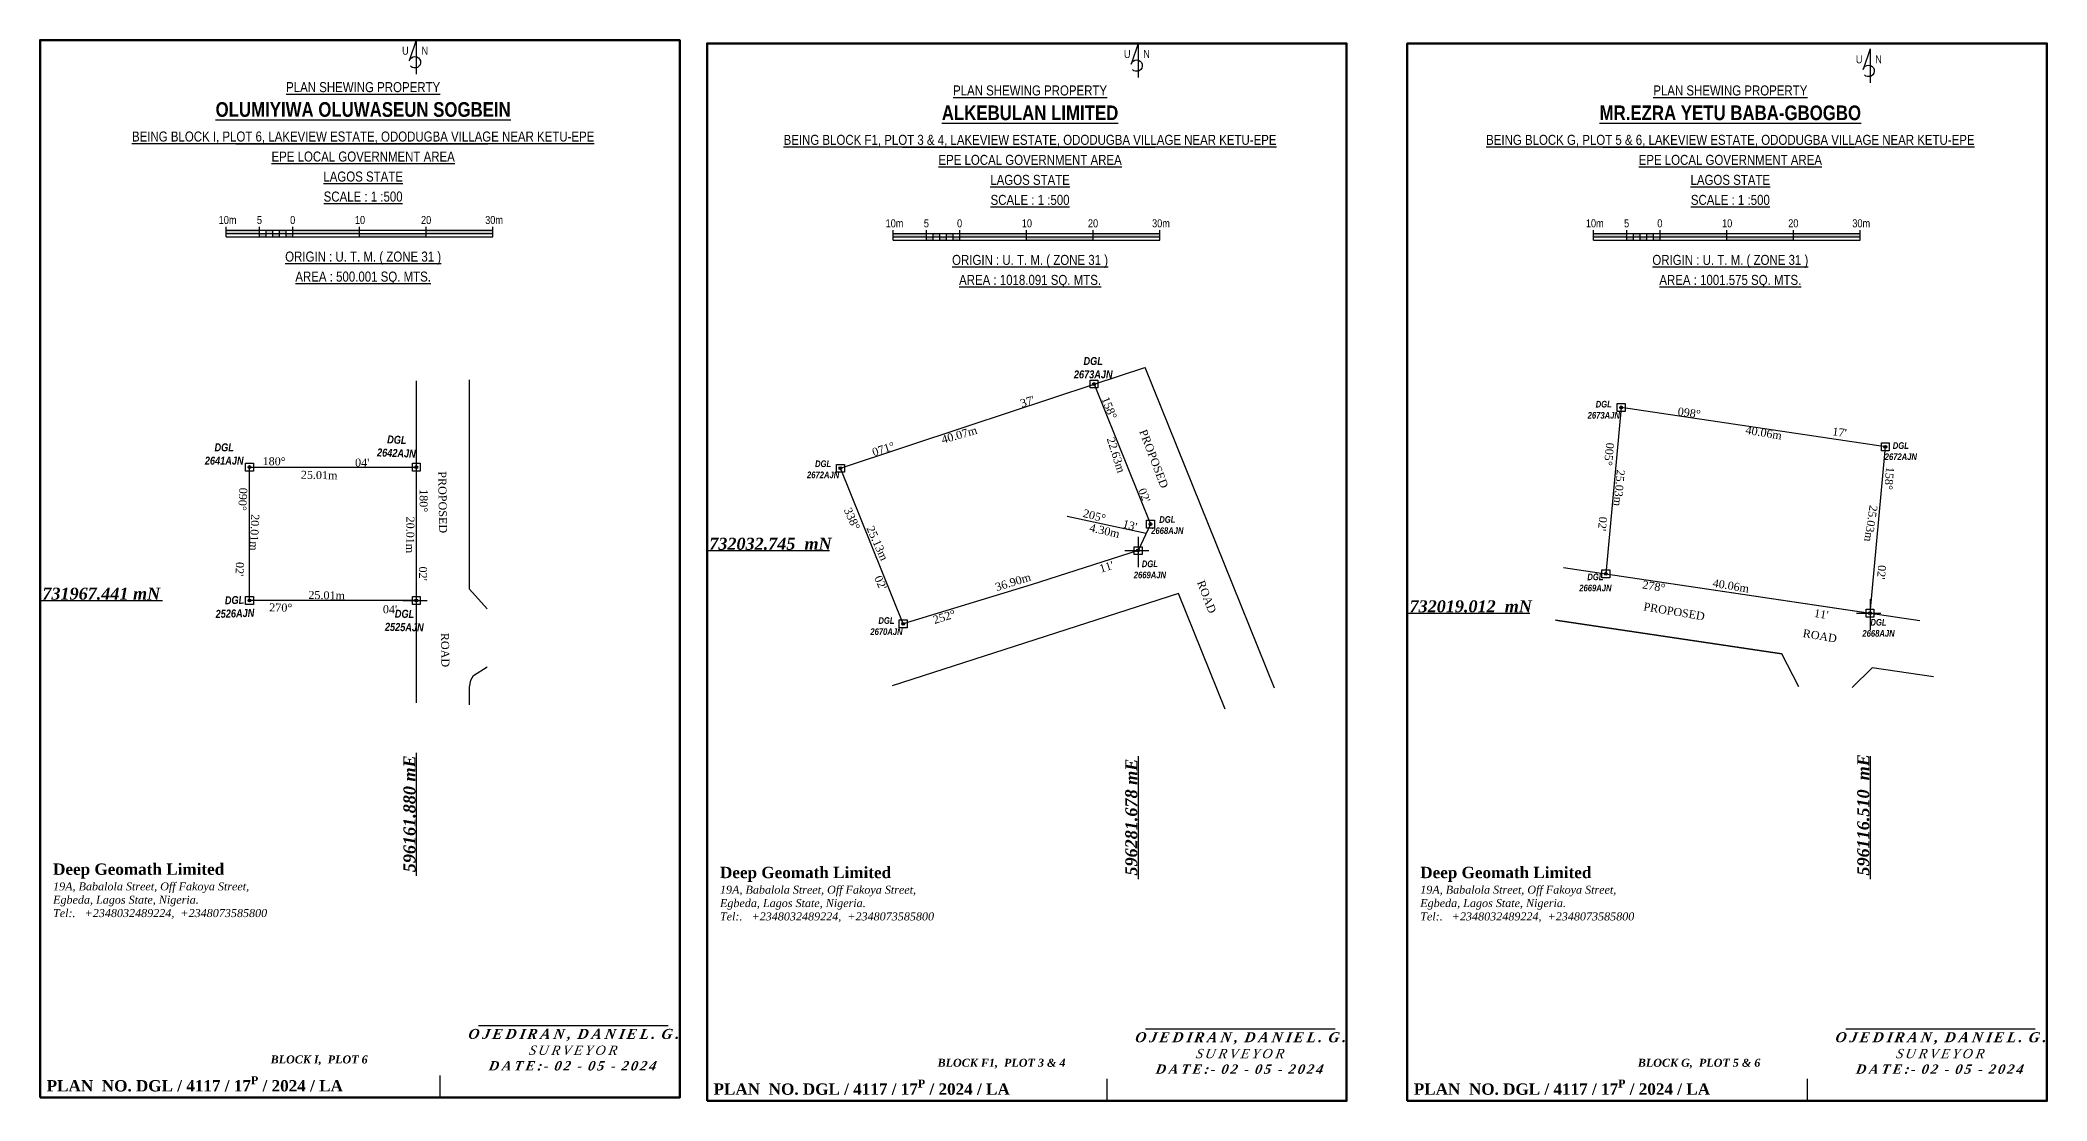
# Model space of a CAD drawing. Header units: metres. Extents: x 527079 to 600981, y 729644 to 782828.
# Drawn here: x 599317.6 to 599618.5, y 730705 to 730864 of the extents above; entities that cross this region are included whole.
import ezdxf

# ---------------------------------------------------------------- set-up
doc = ezdxf.new("R2010")
doc.units = ezdxf.units.M
doc.header["$MEASUREMENT"] = 0
doc.layers.add('adjusted', color=7, linetype='Continuous')
doc.layers.add('GRID&TITLE', color=7, linetype='Continuous')
doc.styles.add('style2', font='')
doc.styles.get('style2').set_extended_font_data('Arial Black')

msp = doc.modelspace()

# ---------------------------------------------------------------- hatches: boundary and pattern name
h = msp.add_hatch(color=0)
h.paths.add_polyline_path([(599350.5, 730835.5), (599345.5, 730835.5), (599345.5, 730835), (599350.5, 730835)])
h.paths.add_polyline_path([(599365.5, 730835.5), (599355.5, 730835.5), (599355.5, 730835), (599365.5, 730835)])
h.paths.add_polyline_path([(599385.5, 730835.5), (599375.5, 730835.5), (599375.5, 730835), (599385.5, 730835)])
h = msp.add_hatch(color=0)
h.paths.add_polyline_path([(599354.5, 730835), (599354.5, 730834.5), (599355.5, 730834.5), (599355.5, 730835)])
h.paths.add_polyline_path([(599353.5, 730835.5), (599353.5, 730835), (599354.5, 730835), (599354.5, 730835.5)])
h.paths.add_polyline_path([(599353.5, 730834.5), (599353.5, 730835), (599352.5, 730835), (599352.5, 730834.5)])
h.paths.add_polyline_path([(599351.5, 730835.5), (599351.5, 730835), (599352.5, 730835), (599352.5, 730835.5)])
h.paths.add_polyline_path([(599350.5, 730835), (599350.5, 730834.5), (599351.5, 730834.5), (599351.5, 730835)])
for points in [[(599375.5, 730835), (599365.5, 730835), (599365.5, 730834.5), (599375.5, 730834.5)], [(599475.5, 730834.5), (599465.5, 730834.5), (599465.5, 730834), (599475.5, 730834)], [(599580.5, 730834.5), (599570.5, 730834.5), (599570.5, 730834), (599580.5, 730834)], [(599475.84887, 730812.4508, 1), (599475.41886, 730812.4508, 1)], [(599554.87437, 730808.94459, 1), (599554.44436, 730808.94459, 1)], [(599594.49936, 730803.03645, 1), (599594.06935, 730803.03645, 1)], [(599349.21501, 730800, 1), (599348.78499, 730800, 1)], [(599374.21501, 730800, 1), (599373.78499, 730800, 1)], [(599437.81447, 730799.81539, 1), (599437.38446, 730799.81539, 1)], [(599484.31313, 730791.45759, 1), (599483.88311, 730791.45759, 1)], [(599482.44871, 730787.47966, 1), (599482.0187, 730787.47966, 1)], [(599552.57614, 730784.01089, 1), (599552.14613, 730784.01089, 1)], [(599349.21501, 730780, 1), (599348.78499, 730780, 1)], [(599374.21501, 730780, 1), (599373.78499, 730780, 1)], [(599447.21501, 730776.5, 1), (599446.78499, 730776.5, 1)], [(599592.20113, 730778.10276, 1), (599591.77112, 730778.10276, 1)]]:
    msp.add_hatch(color=0).paths.add_polyline_path(points)
h = msp.add_hatch(color=0)
h.paths.add_polyline_path([(599450.5, 730835), (599445.5, 730835), (599445.5, 730834.5), (599450.5, 730834.5)])
h.paths.add_polyline_path([(599465.5, 730835), (599455.5, 730835), (599455.5, 730834.5), (599465.5, 730834.5)])
h.paths.add_polyline_path([(599485.5, 730835), (599475.5, 730835), (599475.5, 730834.5), (599485.5, 730834.5)])
h = msp.add_hatch(color=0)
h.paths.add_polyline_path([(599454.5, 730834.5), (599454.5, 730834), (599455.5, 730834), (599455.5, 730834.5)])
h.paths.add_polyline_path([(599453.5, 730835), (599453.5, 730834.5), (599454.5, 730834.5), (599454.5, 730835)])
h.paths.add_polyline_path([(599453.5, 730834), (599453.5, 730834.5), (599452.5, 730834.5), (599452.5, 730834)])
h.paths.add_polyline_path([(599451.5, 730835), (599451.5, 730834.5), (599452.5, 730834.5), (599452.5, 730835)])
h.paths.add_polyline_path([(599450.5, 730834.5), (599450.5, 730834), (599451.5, 730834), (599451.5, 730834.5)])
h = msp.add_hatch(color=0)
h.paths.add_polyline_path([(599555.5, 730835), (599550.5, 730835), (599550.5, 730834.5), (599555.5, 730834.5)])
h.paths.add_polyline_path([(599570.5, 730835), (599560.5, 730835), (599560.5, 730834.5), (599570.5, 730834.5)])
h.paths.add_polyline_path([(599590.5, 730835), (599580.5, 730835), (599580.5, 730834.5), (599590.5, 730834.5)])
h = msp.add_hatch(color=0)
h.paths.add_polyline_path([(599559.5, 730834.5), (599559.5, 730834), (599560.5, 730834), (599560.5, 730834.5)])
h.paths.add_polyline_path([(599558.5, 730835), (599558.5, 730834.5), (599559.5, 730834.5), (599559.5, 730835)])
h.paths.add_polyline_path([(599558.5, 730834), (599558.5, 730834.5), (599557.5, 730834.5), (599557.5, 730834)])
h.paths.add_polyline_path([(599556.5, 730835), (599556.5, 730834.5), (599557.5, 730834.5), (599557.5, 730835)])
h.paths.add_polyline_path([(599555.5, 730834.5), (599555.5, 730834), (599556.5, 730834), (599556.5, 730834.5)])

# ---------------------------------------------------------------- linework, layer by layer
at = {"color": 0}
for p, q in [((599345.5, 730834.5), (599345.5, 730836)), ((599345.5, 730834.5), (599345.5, 730836)), ((599350.5, 730834.5), (599350.5, 730836)), ((599350.5, 730834.5), (599350.5, 730836)), ((599351.5, 730834.5), (599351.5, 730835.5)), ((599352.5, 730834.5), (599352.5, 730835.5)), ((599353.5, 730834.5), (599353.5, 730835.5)), ((599354.5, 730834.5), (599354.5, 730835.5)), ((599355.5, 730834.5), (599355.5, 730836)), ((599365.5, 730834.5), (599365.5, 730836)), ((599365.5, 730835), (599375.5, 730835)), ((599375.5, 730834.5), (599375.5, 730836)), ((599385.5, 730834.5), (599385.5, 730836)), ((599445.5, 730834), (599445.5, 730835.5)), ((599445.5, 730834), (599445.5, 730835.5)), ((599450.5, 730834), (599450.5, 730835.5)), ((599450.5, 730834), (599450.5, 730835.5)), ((599451.5, 730834), (599451.5, 730835)), ((599452.5, 730834), (599452.5, 730835)), ((599453.5, 730834), (599453.5, 730835)), ((599454.5, 730834), (599454.5, 730835)), ((599455.5, 730834), (599455.5, 730835.5)), ((599465.5, 730834), (599465.5, 730835.5)), ((599465.5, 730834.5), (599475.5, 730834.5)), ((599475.5, 730834), (599475.5, 730835.5)), ((599485.5, 730834), (599485.5, 730835.5)), ((599550.5, 730834), (599550.5, 730835.5)), ((599550.5, 730834), (599550.5, 730835.5)), ((599555.5, 730834), (599555.5, 730835.5)), ((599555.5, 730834), (599555.5, 730835.5)), ((599556.5, 730834), (599556.5, 730835)), ((599557.5, 730834), (599557.5, 730835)), ((599558.5, 730834), (599558.5, 730835)), ((599559.5, 730834), (599559.5, 730835)), ((599560.5, 730834), (599560.5, 730835.5)), ((599570.5, 730834), (599570.5, 730835.5)), ((599570.5, 730834.5), (599580.5, 730834.5)), ((599580.5, 730834), (599580.5, 730835.5)), ((599590.5, 730834), (599590.5, 730835.5)), ((599383.3472, 730716.31384), (599411.76618, 730716.31384)), ((599483.3472, 730715.81384), (599511.76618, 730715.81384)), ((599588.3472, 730715.81384), (599616.76618, 730715.81384))]:
    msp.add_line(p, q, dxfattribs=at)
at = {"color": 114, "true_color": 0x139b48}
for p, q in [((599475.63387, 730812.4508), (599483.26933, 730814.907)), ((599482.23371, 730787.47966), (599482.23371, 730784.9778)), ((599544.82681, 730777.04583), (599578.7801, 730771.98336)), ((599591.98612, 730778.10276), (599591.98612, 730775.60089)), ((599592.3171, 730769.96497), (599601.51857, 730768.59302))]:
    msp.add_line(p, q, dxfattribs=at)
at = {"color": 0}
for points in [[(599374, 730863.997), (599372.95503, 730860.91115, -3.816456624), (599373.14926, 730860.09077)], [(599482.23371, 730863.497), (599481.18874, 730860.41115, -3.816456624), (599481.38296, 730859.59077)], [(599591.98612, 730862.70331), (599590.94115, 730859.61746, -3.816456624), (599591.13538, 730858.79708)]]:
    msp.add_lwpolyline(points, format="xyb", dxfattribs=at)
for points in [[(599374, 730863.997), (599374, 730858.87613)], [(599482.23371, 730863.497), (599482.23371, 730858.37613)], [(599591.98612, 730862.70331), (599591.98612, 730857.58244)], [(599346.93152, 730848.4358), (599384.72691, 730848.4358)], [(599446.93152, 730847.9358), (599484.72691, 730847.9358)], [(599551.93152, 730847.9358), (599589.72691, 730847.9358)], [(599345.5, 730835.5), (599385.5, 730835.5)], [(599345.5, 730835), (599365.5, 730835)], [(599345.5, 730834.5), (599385.5, 730834.5)], [(599375.5, 730835), (599385.5, 730835)], [(599445.5, 730835), (599485.5, 730835)], [(599445.5, 730834.5), (599465.5, 730834.5)], [(599445.5, 730834), (599485.5, 730834)], [(599475.5, 730834.5), (599485.5, 730834.5)], [(599550.5, 730835), (599590.5, 730835)], [(599550.5, 730834.5), (599570.5, 730834.5)], [(599550.5, 730834), (599590.5, 730834)], [(599580.5, 730834.5), (599590.5, 730834.5)], [(599475.04502, 730813.03964), (599476.22272, 730813.03964), (599476.22272, 730811.86195), (599475.04502, 730811.86195), (599475.04502, 730813.03964)], [(599554.07052, 730809.53343), (599555.24822, 730809.53343), (599555.24822, 730808.35574), (599554.07052, 730808.35574), (599554.07052, 730809.53343)], [(599593.69551, 730803.6253), (599594.8732, 730803.6253), (599594.8732, 730802.4476), (599593.69551, 730802.4476), (599593.69551, 730803.6253)], [(599348.41115, 730800.58885), (599349.58885, 730800.58885), (599349.58885, 730799.41115), (599348.41115, 730799.41115), (599348.41115, 730800.58885)], [(599373.41115, 730800.58885), (599374.58885, 730800.58885), (599374.58885, 730799.41115), (599373.41115, 730799.41115), (599373.41115, 730800.58885)], [(599437.01062, 730800.40424), (599438.18831, 730800.40424), (599438.18831, 730799.22654), (599437.01062, 730799.22654), (599437.01062, 730800.40424)], [(599483.43028, 730790.03268), (599471.62015, 730792.58399)], [(599483.50927, 730792.04644), (599484.68697, 730792.04644), (599484.68697, 730790.86874), (599483.50927, 730790.86874), (599483.50927, 730792.04644)], [(599481.64486, 730788.06851), (599482.82255, 730788.06851), (599482.82255, 730786.89081), (599481.64486, 730786.89081), (599481.64486, 730788.06851)], [(599482.23371, 730789.55372), (599482.23371, 730784.9778)], [(599417.602, 730787.47966), (599435.96791, 730787.47966)], [(599480.22731, 730787.47966), (599483.86855, 730787.47966)], [(599374, 730782.07406), (599374, 730777.49813)], [(599551.77229, 730784.59974), (599552.94998, 730784.59974), (599552.94998, 730783.42205), (599551.77229, 730783.42205), (599551.77229, 730784.59974)], [(599317.602, 730780), (599335.96791, 730780)], [(599348.41115, 730780.58885), (599349.58885, 730780.58885), (599349.58885, 730779.41115), (599348.41115, 730779.41115), (599348.41115, 730780.58885)], [(599371.9936, 730780), (599375.63485, 730780)], [(599373.41115, 730780.58885), (599374.58885, 730780.58885), (599374.58885, 730779.41115), (599373.41115, 730779.41115), (599373.41115, 730780.58885)], [(599591.98612, 730780.17682), (599591.98612, 730775.60089)], [(599446.41115, 730777.08885), (599447.58885, 730777.08885), (599447.58885, 730775.91115), (599446.41115, 730775.91115), (599446.41115, 730777.08885)], [(599522.602, 730778.10276), (599540.96791, 730778.10276)], [(599589.97972, 730778.10276), (599593.62097, 730778.10276)], [(599591.39727, 730778.69161), (599592.57497, 730778.69161), (599592.57497, 730777.51391), (599591.39727, 730777.51391), (599591.39727, 730778.69161)], [(599374, 730757.14599), (599374, 730738.74697)], [(599482.23371, 730756.64599), (599482.23371, 730738.24697)], [(599591.98612, 730756.64599), (599591.98612, 730738.24697)], [(599377.54509, 730708.80046), (599377.54509, 730705.5)], [(599477.54509, 730708.30046), (599477.54509, 730705)], [(599582.54509, 730708.30046), (599582.54509, 730705)]]:
    msp.add_lwpolyline(points, dxfattribs=at)
at = {"color": 114, "true_color": 0x139b48}
for points in [[(599374, 730812.92353), (599374, 730764.68627)], [(599384.64058, 730778.73181), (599382, 730781.7102), (599382, 730813.05855)], [(599437.59947, 730799.81539), (599456.61667, 730806.13309), (599475.63387, 730812.4508), (599484.09812, 730791.45759), (599482.23371, 730787.47966), (599466.21351, 730782.33082), (599447, 730776.5), (599437.59947, 730799.81539)], [(599483.24075, 730814.97788), (599495.13145, 730785.48632), (599502.61331, 730766.92966)], [(599349, 730800), (599374, 730800), (599374, 730780), (599349, 730780), (599349, 730800)], [(599546.00658, 730784.95836), (599552.36114, 730784.01089), (599599.44507, 730776.99062)], [(599495.27929, 730763.72582), (599488.30346, 730781.02743), (599445.34961, 730767.2222)], [(599581.31896, 730767.03645), (599578.7801, 730771.98336), (599544.82681, 730777.04583)], [(599382, 730764.37255), (599382, 730767.0049), (599382.18259, 730768.03553), (599382.57576, 730768.77212), (599384.62688, 730770.03611)], [(599592.3171, 730769.96497), (599592.31846, 730769.93161), (599589.31859, 730766.9602)]]:
    msp.add_lwpolyline(points, dxfattribs=at)
msp.add_lwpolyline([(599591.98612, 730778.10276), (599594.28435, 730803.03645), (599554.65937, 730808.94459), (599552.36114, 730784.01089)], close=True, dxfattribs=at)
at = {"color": 0}
for centre in [(599475.63387, 730812.4508), (599554.65937, 730808.94459), (599594.28435, 730803.03645), (599349, 730800), (599374, 730800), (599437.59947, 730799.81539), (599484.09812, 730791.45759), (599482.23371, 730787.47966), (599552.36114, 730784.01089), (599349, 730780), (599374, 730780), (599447, 730776.5), (599591.98612, 730778.10276)]:
    msp.add_circle(centre, 0.21501, dxfattribs=at)
at = {"layer": 'adjusted', "color": 0, "lineweight": 100}
for points in [[(599317.602, 730705.5), (599317.602, 730863.997), (599413.5, 730863.997), (599413.5, 730705.5)], [(599417.602, 730705), (599417.602, 730863.497), (599513.5, 730863.497), (599513.5, 730705)], [(599522.602, 730705), (599522.602, 730863.497), (599618.5, 730863.497), (599618.5, 730705)]]:
    msp.add_lwpolyline(points, close=True, dxfattribs=at)

# ---------------------------------------------------------------- texts
at = {"color": 0}
for s, insert, char_height, width, attachment_point in [('{\\fArial Narrow|b0|i0|c0|p34;U     N}', (599373.82486, 730863.01415), 1.2, 26.925119, 2), ('{\\fArial Narrow|b0|i0|c0|p34;U     N}', (599482.05856, 730862.51415), 1.2, 26.925119, 2), ('{\\fArial Narrow|b0|i0|c0|p34;U     N}', (599591.81098, 730861.72046), 1.2, 26.925119, 2), ('{\\fArial Narrow|b0|i0|c0|p34;10m}', (599345.71222, 730837.64093), 1.2, 26.925119, 2), ('{\\fArial Narrow|b0|i0|c0|p34;5}', (599350.48841, 730837.64093), 1.2, 26.925119, 2), ('{\\fArial Narrow|b0|i0|c0|p34;0}', (599355.47083, 730837.64093), 1.2, 26.925119, 2), ('{\\fArial Narrow|b0|i0|c0|p34;10}', (599365.56354, 730837.64093), 1.2, 26.925119, 2), ('{\\fArial Narrow|b0|i0|c0|p34;20}', (599375.4806, 730837.64093), 1.2, 26.925119, 2), ('{\\fArial Narrow|b0|i0|c0|p34;30m}', (599385.66656, 730837.64093), 1.2, 26.925119, 2), ('{\\fArial Narrow|b0|i0|c0|p34;10m}', (599445.71222, 730837.14093), 1.2, 26.925119, 2), ('{\\fArial Narrow|b0|i0|c0|p34;5}', (599450.48841, 730837.14093), 1.2, 26.925119, 2), ('{\\fArial Narrow|b0|i0|c0|p34;0}', (599455.47083, 730837.14093), 1.2, 26.925119, 2), ('{\\fArial Narrow|b0|i0|c0|p34;10}', (599465.56354, 730837.14093), 1.2, 26.925119, 2), ('{\\fArial Narrow|b0|i0|c0|p34;20}', (599475.4806, 730837.14093), 1.2, 26.925119, 2), ('{\\fArial Narrow|b0|i0|c0|p34;30m}', (599485.66656, 730837.14093), 1.2, 26.925119, 2), ('{\\fArial Narrow|b0|i0|c0|p34;10m}', (599550.71222, 730837.14093), 1.2, 26.925119, 2), ('{\\fArial Narrow|b0|i0|c0|p34;5}', (599555.48841, 730837.14093), 1.2, 26.925119, 2), ('{\\fArial Narrow|b0|i0|c0|p34;0}', (599560.47083, 730837.14093), 1.2, 26.925119, 2), ('{\\fArial Narrow|b0|i0|c0|p34;10}', (599570.56354, 730837.14093), 1.2, 26.925119, 2), ('{\\fArial Narrow|b0|i0|c0|p34;20}', (599580.4806, 730837.14093), 1.2, 26.925119, 2), ('{\\fArial Narrow|b0|i0|c0|p34;30m}', (599590.66656, 730837.14093), 1.2, 26.925119, 2), ('{\\fTimes New Roman|b1|i1|c0|p18;732032.745  mN}', (599417.93502, 730789.40706), 1.8, 45.9628771, 1), ('{\\fTimes New Roman|b1|i1|c0|p18;731967.441 mN}', (599317.93502, 730781.9274), 1.8, 45.9628771, 1), ('{\\fTimes New Roman|b1|i1|c0|p18;732019.012  mN}', (599522.93502, 730780.03016), 1.8, 45.9628771, 1), ('\\pi0.2701;{\\fTimes New Roman|b1|i1|c0|p18;\\H0.8824x;\\Q10.5;\\T1.3;OJEDIRAN, DANIEL. G.\\H1.1x;\\P\\fTimes New Roman|b0|i1|c0|p18;\\H0.8485x;SURVEYOR\\fTimes New Roman|b1|i1|c0|p18;\\P\\pi0;DATE:- 02 - 05 - 2024}', (599397.49499, 730715.78813), 1.7, 31.4335511, 2), ('\\pi0.2701;{\\fTimes New Roman|b1|i1|c0|p18;\\H0.8824x;\\Q10.5;\\T1.3;OJEDIRAN, DANIEL. G.\\H1.1x;\\P\\fTimes New Roman|b0|i1|c0|p18;\\H0.8485x;SURVEYOR\\fTimes New Roman|b1|i1|c0|p18;\\P\\pi0;DATE:- 02 - 05 - 2024}', (599497.49499, 730715.28813), 1.7, 31.4335511, 2), ('\\pi0.2701;{\\fTimes New Roman|b1|i1|c0|p18;\\H0.8824x;\\Q10.5;\\T1.3;OJEDIRAN, DANIEL. G.\\H1.1x;\\P\\fTimes New Roman|b0|i1|c0|p18;\\H0.8485x;SURVEYOR\\fTimes New Roman|b1|i1|c0|p18;\\P\\pi0;DATE:- 02 - 05 - 2024}', (599602.49499, 730715.28813), 1.7, 31.4335511, 2), ('{\\fTimes New Roman|b1|i1|c0|p18;BLOCK I,  PLOT 6}', (599352.16232, 730711.80774), 1.2, 45.9628771, 1), ('{\\fTimes New Roman|b1|i1|c0|p18;BLOCK F1,  PLOT 3 & 4}', (599452.16232, 730711.30774), 1.2, 45.9628771, 1), ('{\\fTimes New Roman|b1|i1|c0|p18;BLOCK G,  PLOT 5 & 6}', (599557.16232, 730711.30774), 1.2, 45.9628771, 1), ('\\A1;{\\fTimes New Roman|b1|i0|c0|p18;\\H1.03x;PLAN  NO.\\H0.9706x; \\H1.03x;DGL / 4117 / 17\\H0.7x;\\SP^ ;\\H1.429x; / 2024 / LA}', (599318.57287, 730708.68842), 1.65, 98.1290386, 1), ('\\A1;{\\fTimes New Roman|b1|i0|c0|p18;\\H1.03x;PLAN  NO.\\H0.9706x; \\H1.03x;DGL / 4117 / 17\\H0.7x;\\SP^ ;\\H1.429x; / 2024 / LA}', (599418.57287, 730708.18842), 1.65, 98.1290386, 1), ('\\A1;{\\fTimes New Roman|b1|i0|c0|p18;\\H1.03x;PLAN  NO.\\H0.9706x; \\H1.03x;DGL / 4117 / 17\\H0.7x;\\SP^ ;\\H1.429x; / 2024 / LA}', (599523.57287, 730708.18842), 1.65, 98.1290386, 1)]:
    msp.add_mtext(s, dxfattribs=dict(at, insert=insert, char_height=char_height, width=width, attachment_point=attachment_point))
at = {"color": 0, "char_height": 1.5, "width": 113.0007569, "attachment_point": 2, "line_spacing_factor": 1.2}
for s, insert in [('{\\fArial Narrow|b0|i0|c0|p34;\\LPLAN SHEWING PROPERTY\\P\\fArial Narrow|b1|i0|c0|p34;\\H1.46733x;OLUMIYIWA OLUWASEUN SOGBEIN\\P\\fArial Narrow|b0|i0|c0|p34;\\H0.68154x;BEING BLOCK I, PLOT 6, LAKEVIEW ESTATE, ODODUGBA VILLAGE NEAR KETU-EPE\\PEPE \\H0.9995x;LOCAL GOVERNMENT AREA\\PLAGOS STATE\\PSCALE : 1 :500\\P\\P\\PORIGIN : U. T. M. ( ZONE 31 )\\PAREA : 500.001 SQ. MTS.}', (599366.03607, 730857.70554)), ('{\\fArial Narrow|b0|i0|c0|p34;\\LPLAN SHEWING PROPERTY\\P\\fArial Narrow|b1|i0|c0|p34;\\H1.46733x;ALKEBULAN LIMITED\\P\\fArial Narrow|b0|i0|c0|p34;\\H0.68154x;BEING BLOCK F1, PLOT 3 & 4, LAKEVIEW ESTATE, ODODUGBA VILLAGE NEAR KETU-EPE\\PEPE \\H0.9995x;LOCAL GOVERNMENT AREA\\PLAGOS STATE\\PSCALE : 1 :500\\P\\P\\PORIGIN : U. T. M. ( ZONE 31 )\\PAREA : 1018.091 SQ. MTS.}', (599466.03607, 730857.20554)), ('{\\fArial Narrow|b0|i0|c0|p34;\\LPLAN SHEWING PROPERTY\\P\\fArial Narrow|b1|i0|c0|p34;\\H1.46733x;MR.EZRA YETU BABA-GBOGBO\\P\\fArial Narrow|b0|i0|c0|p34;\\H0.68154x;BEING BLOCK G, PLOT 5 & 6, LAKEVIEW ESTATE, ODODUGBA VILLAGE NEAR KETU-EPE\\PEPE \\H0.9995x;LOCAL GOVERNMENT AREA\\PLAGOS STATE\\PSCALE : 1 :500\\P\\P\\PORIGIN : U. T. M. ( ZONE 31 )\\PAREA : 1001.575 SQ. MTS.}', (599571.03607, 730857.20554))]:
    msp.add_mtext(s, dxfattribs=dict(at, insert=insert))
at = {"color": 0}
for s, insert, char_height, width, attachment_point, rotation in [('\\pxt115;{\\fArial Narrow|b1|i1|c0|p34;DGL\\P2673AJN}', (599475.5, 730816.5), 1.2, 278.2584131, 2, 0.1477129), ('\\pxt115;{\\fArial Narrow|b1|i1|c0|p34;DGL\\P2673AJN}', (599552.05542, 730809.93343), 1, 278.2584131, 2, 0.1477129), ('\\pxt115;{\\fArial Narrow|b1|i1|c0|p34;DGL\\P2641AJN}', (599345.19781, 730803.56316), 1.2, 278.2584131, 2, 0.1477129), ('\\pxt115;{\\fArial Narrow|b1|i1|c0|p34;DGL\\P2642AJN}', (599371.11032, 730804.70045), 1.2, 278.2584131, 2, 357.9866334), ('\\pxt115;{\\fArial Narrow|b1|i1|c0|p34;DGL\\P2672AJN}', (599596.59601, 730803.7242), 1, 278.2584131, 2, 0.1477129), ('\\pxt115;{\\fArial Narrow|b1|i1|c0|p34;DGL\\P2672AJN}', (599435, 730801), 1, 278.2584131, 2, 0.1477129), ('\\pxt115;{\\fArial Narrow|b1|i1|c0|p34;DGL\\P2668AJN}', (599486.61489, 730792.64551), 1, 278.2584131, 2, 0.1477129), ('\\pxt115;{\\fArial Narrow|b1|i1|c0|p34;DGL\\P2669AJN}', (599484, 730786), 1, 278.2584131, 2, 0.1477129), ('\\pxt115;{\\fArial Narrow|b1|i1|c0|p34;DGL\\P2669AJN}', (599550.80016, 730784.04594), 1, 278.2584131, 2, 0.1477129), ('\\pxt115;{\\fArial Narrow|b1|i1|c0|p34;DGL\\P2526AJN}', (599346.73081, 730780.67), 1.2, 278.2584131, 2, 1.8262297), ('\\pxt115;{\\fArial Narrow|b1|i1|c0|p34;DGL\\P2525AJN}', (599372.24892, 730778.60799), 1.2, 278.2584131, 2, 359.0188781), ('\\pxt115;{\\fArial Narrow|b1|i1|c0|p34;DGL\\P2670AJN}', (599444.5, 730777.5), 1, 278.2584131, 2, 0.1477129), ('\\pxt115;{\\fArial Narrow|b1|i1|c0|p34;DGL\\P2668AJN}', (599593.25086, 730777.23797), 1, 278.2584131, 2, 0.1477129), ('{\\fTimes New Roman|b1|i1|c0|p18;596161.880 mE}', (599372.07969, 730739.26826), 1.8, 46.6762144, 1, 90), ('{\\fTimes New Roman|b1|i1|c0|p18;596281.678 mE}', (599480.3134, 730738.76826), 1.8, 46.6762144, 1, 90), ('{\\fTimes New Roman|b1|i1|c0|p18;596116.510  mE}', (599590.06581, 730738.76826), 1.8, 46.6762144, 1, 90)]:
    msp.add_mtext(s, dxfattribs=dict(at, insert=insert, char_height=char_height, width=width, attachment_point=attachment_point, rotation=rotation))
at = {"color": 0, "linetype": 'Continuous', "lineweight": -3, "char_height": 1.2}
for s, insert, attachment_point, rotation in [("{\\fTimes New Roman|b0|i0|c0|p18;071°                                            37'}", (599454.72149, 730805.58218), 8, 18.2321092), ("{\\fTimes New Roman|b0|i0|c0|p18;158°                         02'}", (599479.846, 730802.39701), 8, 291.8832841), ("{\\fTimes New Roman|b0|i0|c0|p18;098°                                            17'}", (599575.74257, 730806.11635), 8, 352.6594406), ('{\\fTimes New Roman|b0|i0|c0|p18;40.06m}', (599576.14596, 730805.74011), 2, 350.6140321), ('{\\fTimes New Roman|b0|i0|c0|p18;40.07m}', (599455.24777, 730805.41692), 2, 16.1867007), ('{\\fTimes New Roman|b0|i0|c0|p18;22.63m}', (599479.5, 730802), 2, 287.8878395), ('{\\fTimes New Roman|b0|i0|c0|p18;PROPOSED                                 ROAD}', (599487.61489, 730791.64551), 8, 290.9572888), ("{\\fTimes New Roman|b0|i0|c0|p18;005°                 02'}", (599553.00034, 730796.9793), 2, 264.604467), ("{\\fTimes New Roman|b0|i0|c0|p18;180°                       04'}", (599358.95078, 730800.15657), 8, 359.0839717), ('{\\fTimes New Roman|b0|i0|c0|p18;25.01m}', (599359.44679, 730799.4066), 2, 359.0839717), ('{\\fTimes New Roman|b0|i0|c0|p18;PROPOSED                                 ROAD}', (599377.51649, 730784.6807), 8, 270.9741823), ('{\\fTimes New Roman|b0|i0|c0|p18;25.03m}', (599553.74862, 730796.93102), 8, 264.604467), ("{\\fTimes New Roman|b0|i0|c0|p18;158°                         02'}", (599593.69817, 730791.65051), 8, 265.318233), ("{\\fTimes New Roman|b0|i0|c0|p18;090°                 02'}", (599348.3744, 730790.24293), 2, 267.4448304), ("{\\fTimes New Roman|b0|i0|c0|p18;180°                  02'}", (599374.44876, 730789.82649), 8, 269.4528907), ('{\\fTimes New Roman|b0|i0|c0|p18;25.03m}', (599592.71115, 730791.45016), 2, 261.3227883), ('{\\fTimes New Roman|b0|i0|c0|p18;20.01m}', (599349.12415, 730790.23179), 8, 267.4448304), ('{\\fTimes New Roman|b0|i0|c0|p18;20.01m}', (599373.69877, 730789.82888), 2, 269.4528907), ("{\\fTimes New Roman|b0|i0|c0|p18;338°                 02'}", (599441.89811, 730788.0048), 2, 294.080356), ('{\\fTimes New Roman|b0|i0|c0|p18;25.13m}', (599442.57329, 730788.33096), 8, 294.080356), ("{\\fTimes New Roman|b0|i0|c0|p18;205°      13'}", (599478.18119, 730792.65638), 2, 345.1289106), ('{\\fTimes New Roman|b0|i0|c0|p18;4.30m}', (599477.08147, 730789.85276), 8, 347.2726058), ("{\\fTimes New Roman|b0|i0|c0|p18;252°                                                  11'}", (599464.84121, 730781.77951), 2, 17.1444437), ('{\\fTimes New Roman|b0|i0|c0|p18;36.90m}', (599463.66177, 730782.18375), 8, 17.1444437), ("{\\fTimes New Roman|b0|i0|c0|p18;278°                                                  11'}", (599571.89938, 730780.70298), 2, 350.5793925), ('{\\fTimes New Roman|b0|i0|c0|p18;40.06m}', (599571.02524, 730781.592), 8, 350.5793925), ("{\\fTimes New Roman|b0|i0|c0|p18;270°                              04'}", (599361.5548, 730779.41831), 2, 359.0839717), ('{\\fTimes New Roman|b0|i0|c0|p18;25.01m}', (599360.55879, 730780.16828), 8, 359.0839717), ('{\\fTimes New Roman|b0|i0|c0|p18;PROPOSED                                 ROAD}', (599572.42244, 730776.09671), 8, 350.4868968)]:
    msp.add_mtext(s, dxfattribs=dict(at, insert=insert, attachment_point=attachment_point, rotation=rotation))
at = {"layer": 'GRID&TITLE', "color": 0, "char_height": 1.5, "width": 117.584978, "attachment_point": 1, "style": 'style2'}
for insert in [(599319.53969, 730740.58094), (599419.53969, 730740.08094), (599524.53969, 730740.08094)]:
    msp.add_mtext('{\\fTimes New Roman|b1|i0|c0|p18;\\H1.133x;Deep Geomath Limited\\P\\fTimes New Roman|b0|i1|c0|p18;\\H0.7061x;19A, Babalola Street, Off Fakoya Street, \\PEgbeda, Lagos State, Nigeria.\\PTel:.   +2348032489224,  +2348073585800}', dxfattribs=dict(at, insert=insert))

doc.saveas('drawing.dxf')
